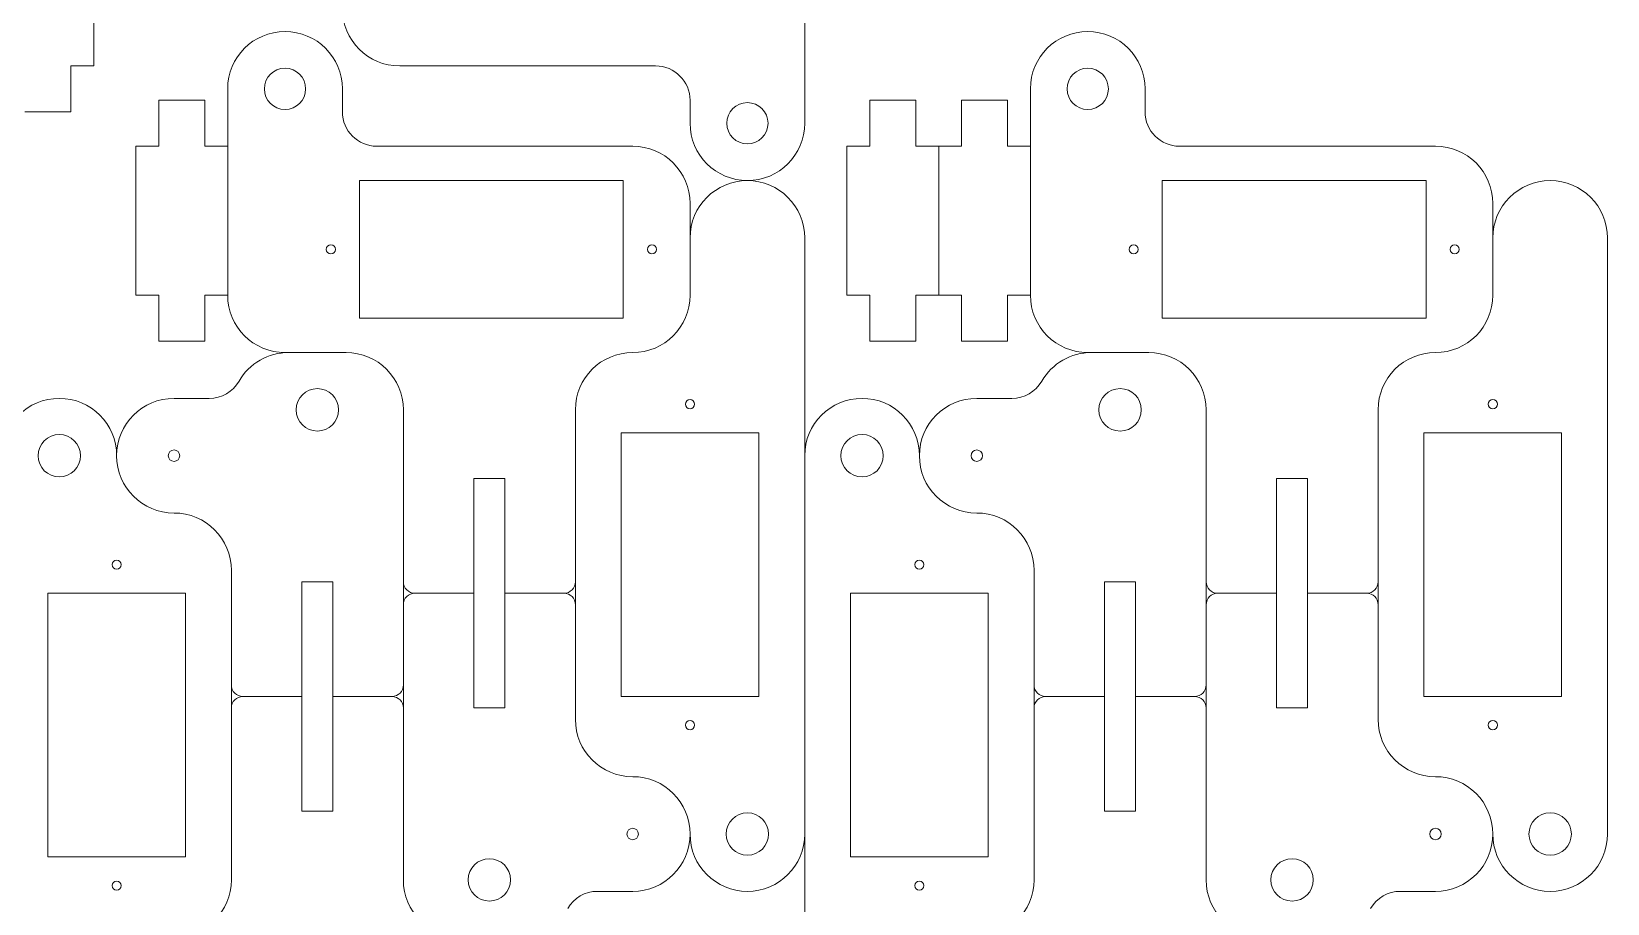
# Model space of a CAD drawing. Header units: millimetres. Extents: x 0 to 380, y -18 to 380.
# Drawn here: x 148.8 to 286.2, y 120.5 to 196.5 of the extents above; entities that cross this region are included whole.
import ezdxf

# ---------------------------------------------------------------- set-up
doc = ezdxf.new("R2010")
doc.units = ezdxf.units.MM
doc.layers.add('cutting', color=5, linetype='CONTINUOUS', lineweight=5, true_color=0x0000ff)

msp = doc.modelspace()

# ---------------------------------------------------------------- linework, layer by layer
at = {"layer": 'cutting'}
for p, q in [((154.22, 193.53), (154.22, 206.53)), ((216.22, 193.53), (216.22, 206.53)), ((240.9, 196.53), (240.9, 196.53)), ((152.22, 189.53), (152.22, 193.53)), ((152.22, 193.53), (154.22, 193.53)), ((154.22, 193.53), (154.22, 193.53)), ((203.22, 193.53), (180.9, 193.53)), ((216.22, 188.53), (216.22, 193.53)), ((165.9, 191.53), (165.9, 186.53)), ((175.9, 189.53), (175.9, 191.53)), ((235.9, 191.53), (235.9, 186.53)), ((245.9, 189.53), (245.9, 191.53)), ((163.9, 190.53), (159.9, 190.53)), ((159.9, 190.53), (159.9, 186.53)), ((163.9, 186.53), (163.9, 190.53)), ((206.22, 190.53), (206.22, 188.53)), ((225.9, 190.53), (221.9, 190.53)), ((221.9, 190.53), (221.9, 186.53)), ((225.9, 186.53), (225.9, 190.53)), ((233.9, 190.53), (229.9, 190.53)), ((229.9, 190.53), (229.9, 186.53)), ((233.9, 186.53), (233.9, 190.53)), ((148.22, 189.53), (152.22, 189.53)), ((157.9, 186.53), (157.9, 173.53)), ((159.9, 186.53), (157.9, 186.53)), ((157.9, 186.53), (157.9, 186.53)), ((163.9, 186.53), (165.9, 186.53)), ((165.9, 186.53), (165.9, 173.53)), ((178.9, 186.53), (201.22, 186.53)), ((219.9, 186.53), (219.9, 173.53)), ((221.9, 186.53), (219.9, 186.53)), ((219.9, 186.53), (219.9, 186.53)), ((225.9, 186.53), (227.9, 186.53)), ((227.9, 186.53), (227.9, 173.53)), ((229.9, 186.53), (227.9, 186.53)), ((227.9, 186.53), (227.9, 186.53)), ((233.9, 186.53), (235.9, 186.53)), ((235.9, 186.53), (235.9, 173.53)), ((248.9, 186.53), (271.22, 186.53)), ((200.4, 183.53), (177.4, 183.53)), ((177.4, 183.53), (177.4, 171.53)), ((200.4, 171.53), (200.4, 183.53)), ((270.4, 183.53), (247.4, 183.53)), ((247.4, 183.53), (247.4, 171.53)), ((270.4, 171.53), (270.4, 183.53)), ((281.22, 183.53), (281.22, 183.53)), ((206.22, 173.53), (206.22, 181.53)), ((276.22, 173.53), (276.22, 181.53)), ((216.22, 168.53), (216.22, 178.53)), ((286.22, 168.53), (286.22, 178.53)), ((159.9, 173.53), (157.9, 173.53)), ((159.9, 173.53), (159.9, 169.53)), ((163.9, 169.53), (163.9, 173.53)), ((165.9, 173.53), (163.9, 173.53)), ((221.9, 173.53), (219.9, 173.53)), ((221.9, 173.53), (221.9, 169.53)), ((225.9, 169.53), (225.9, 173.53)), ((227.9, 173.53), (225.9, 173.53)), ((229.9, 173.53), (227.9, 173.53)), ((229.9, 173.53), (229.9, 169.53)), ((233.9, 169.53), (233.9, 173.53)), ((235.9, 173.53), (233.9, 173.53)), ((177.4, 171.53), (200.4, 171.53)), ((247.4, 171.53), (270.4, 171.53)), ((159.9, 169.53), (163.9, 169.53)), ((221.9, 169.53), (225.9, 169.53)), ((229.9, 169.53), (233.9, 169.53)), ((170.9, 168.53), (176.22, 168.53)), ((201.22, 168.53), (201.22, 168.53)), ((216.22, 154.53), (216.22, 168.53)), ((240.9, 168.53), (246.22, 168.53)), ((271.22, 168.53), (271.22, 168.53)), ((286.22, 131.53), (286.22, 168.53)), ((151.22, 164.53), (151.22, 164.53)), ((161.22, 164.53), (164.29, 164.53)), ((221.22, 164.53), (221.22, 164.53)), ((231.22, 164.53), (234.29, 164.53)), ((181.22, 163.53), (181.22, 148.53)), ((196.22, 163.53), (196.22, 136.53)), ((251.22, 146.53), (251.22, 163.53)), ((266.22, 163.53), (266.22, 136.53)), ((200.22, 161.53), (200.22, 138.53)), ((212.22, 161.53), (200.22, 161.53)), ((212.22, 138.53), (212.22, 161.53)), ((270.22, 161.53), (270.22, 138.53)), ((282.22, 161.53), (270.22, 161.53)), ((282.22, 138.53), (282.22, 161.53)), ((156.22, 159.53), (156.22, 159.53)), ((226.22, 159.53), (226.22, 159.53)), ((190.07, 157.53), (187.37, 157.53)), ((187.37, 157.53), (187.37, 147.53)), ((190.07, 147.53), (190.07, 157.53)), ((260.07, 157.53), (257.37, 157.53)), ((257.37, 157.53), (257.37, 147.53)), ((260.07, 147.53), (260.07, 157.53)), ((161.22, 154.53), (161.22, 154.53)), ((216.22, 154.53), (216.22, 117.53)), ((231.22, 154.53), (231.22, 154.53)), ((166.22, 122.53), (166.22, 149.53)), ((175.07, 148.53), (172.37, 148.53)), ((172.37, 148.53), (172.37, 138.53)), ((175.07, 138.53), (175.07, 148.53)), ((181.22, 148.53), (181.22, 122.53)), ((236.22, 122.53), (236.22, 149.53)), ((242.37, 148.53), (242.37, 138.53)), ((245.07, 148.53), (242.37, 148.53)), ((245.07, 138.53), (245.07, 148.53)), ((162.22, 147.53), (150.22, 147.53)), ((150.22, 147.53), (150.22, 124.53)), ((162.22, 124.53), (162.22, 147.53)), ((187.37, 147.53), (182.22, 147.53)), ((187.37, 147.53), (187.37, 137.53)), ((190.07, 137.53), (190.07, 147.53)), ((190.07, 147.53), (195.22, 147.53)), ((232.22, 147.53), (220.22, 147.53)), ((220.22, 147.53), (220.22, 124.53)), ((232.22, 124.53), (232.22, 147.53)), ((257.37, 147.53), (252.22, 147.53)), ((257.37, 147.53), (257.37, 137.53)), ((260.07, 137.53), (260.07, 147.53)), ((260.07, 147.53), (265.22, 147.53)), ((251.22, 146.53), (251.22, 122.53)), ((172.37, 138.53), (167.22, 138.53)), ((172.37, 138.53), (172.37, 128.53)), ((175.07, 128.53), (175.07, 138.53)), ((175.07, 138.53), (180.22, 138.53)), ((187.37, 137.53), (190.07, 137.53)), ((200.22, 138.53), (212.22, 138.53)), ((242.37, 138.53), (237.22, 138.53)), ((242.37, 138.53), (242.37, 128.53)), ((245.07, 128.53), (245.07, 138.53)), ((245.07, 138.53), (250.22, 138.53)), ((257.37, 137.53), (260.07, 137.53)), ((270.22, 138.53), (282.22, 138.53)), ((201.22, 131.53), (201.22, 131.53)), ((271.22, 131.53), (271.22, 131.53)), ((286.22, 126.53), (286.22, 131.53)), ((172.37, 128.53), (175.07, 128.53)), ((242.37, 128.53), (245.07, 128.53)), ((206.22, 126.53), (206.22, 126.53)), ((276.22, 126.53), (276.22, 126.53)), ((150.22, 124.53), (162.22, 124.53)), ((220.22, 124.53), (232.22, 124.53)), ((201.22, 121.53), (198.15, 121.53)), ((211.22, 121.53), (211.22, 121.53)), ((271.22, 121.53), (268.15, 121.53)), ((281.22, 121.53), (281.22, 121.53))]:
    msp.add_line(p, q, dxfattribs=at)
for centre, radius in [((170.9, 191.53), 1.8), ((240.9, 191.53), 1.8), ((211.22, 188.53), 1.8), ((174.9, 177.53), 0.4), ((202.9, 177.53), 0.4), ((244.9, 177.53), 0.4), ((272.9, 177.53), 0.4), ((173.72, 163.53), 1.85), ((243.72, 163.53), 1.85), ((206.22, 164.03), 0.4), ((276.22, 164.03), 0.4), ((151.22, 159.53), 1.85), ((221.22, 159.53), 1.85), ((161.22, 159.53), 0.5), ((231.22, 159.53), 0.5), ((156.22, 150.03), 0.4), ((226.22, 150.03), 0.4), ((206.22, 136.03), 0.4), ((276.22, 136.03), 0.4), ((211.22, 126.53), 1.85), ((281.22, 126.53), 1.85), ((201.22, 126.53), 0.5), ((271.22, 126.53), 0.5), ((188.72, 122.53), 1.85), ((258.72, 122.53), 1.85), ((156.22, 122.03), 0.4), ((226.22, 122.03), 0.4)]:
    msp.add_circle(centre, radius, dxfattribs=at)
for centre, radius, start, end in [((180.9, 198.53), 5, 180, 270), ((170.9, 191.53), 5, 90, 180), ((170.9, 191.53), 5, 0, 90), ((240.9, 191.53), 5, 90, 180), ((240.9, 191.53), 5, 0, 90), ((203.22, 190.53), 3, 0, 90), ((178.9, 189.53), 3, 180, 270), ((211.22, 188.53), 5, 180, 270), ((211.22, 188.53), 5, 270, 0), ((248.9, 189.53), 3, 180, 270), ((201.22, 181.53), 5, 0, 90), ((271.22, 181.53), 5, 0, 90), ((211.22, 178.53), 5, 90, 180), ((211.22, 178.53), 5, 0, 90), ((281.22, 178.53), 5, 90, 180), ((281.22, 178.53), 5, 0, 90), ((170.9, 173.53), 5, 180, 270), ((201.22, 173.53), 5, 270, 0), ((240.9, 173.53), 5, 180, 270), ((271.22, 173.53), 5, 270, 0), ((171.22, 163.53), 5, 90, 150), ((176.22, 163.53), 5, 0, 90), ((201.22, 163.53), 5, 90, 180), ((241.22, 163.53), 5, 90, 150), ((246.22, 163.53), 5, 0, 90), ((271.22, 163.53), 5, 90, 180), ((164.29, 167.53), 3, 270, 330), ((234.29, 167.53), 3, 270, 330), ((151.22, 159.53), 5, 90, 180), ((151.22, 159.53), 5, 0, 90), ((161.22, 159.53), 5, 90, 270), ((221.22, 159.53), 5, 90, 180), ((221.22, 159.53), 5, 0, 90), ((231.22, 159.53), 5, 90, 270), ((161.22, 149.53), 5, 0, 90), ((231.22, 149.53), 5, 0, 90), ((182.22, 148.53), 1, 180, 270), ((195.22, 148.53), 1, 270, 0), ((252.22, 148.53), 1, 180, 270), ((265.22, 148.53), 1, 270, 0), ((182.22, 146.53), 1, 90, 180), ((195.22, 146.53), 1, 0, 90), ((252.22, 146.53), 1, 90, 180), ((265.22, 146.53), 1, 0, 90), ((167.22, 139.53), 1, 180, 270), ((180.22, 139.53), 1, 270, 0), ((237.22, 139.53), 1, 180, 270), ((250.22, 139.53), 1, 270, 0), ((167.22, 137.53), 1, 90, 180), ((180.22, 137.53), 1, 360, 90), ((237.22, 137.53), 1, 90, 180), ((250.22, 137.53), 1, 360, 90), ((201.22, 136.53), 5, 180, 270), ((271.22, 136.53), 5, 180, 270), ((201.22, 126.53), 5, 270, 90), ((271.22, 126.53), 5, 270, 90), ((211.22, 126.53), 5, 180, 270), ((211.22, 126.53), 5, 270, 0), ((281.22, 126.53), 5, 180, 270), ((281.22, 126.53), 5, 270, 0), ((161.22, 122.53), 5, 270, 0), ((186.22, 122.53), 5, 180, 270), ((231.22, 122.53), 5, 270, 0), ((256.22, 122.53), 5, 180, 270), ((198.15, 118.53), 3, 90, 150), ((268.15, 118.53), 3, 90, 150)]:
    msp.add_arc(centre, radius, start, end, dxfattribs=at)

doc.saveas('drawing.dxf')
